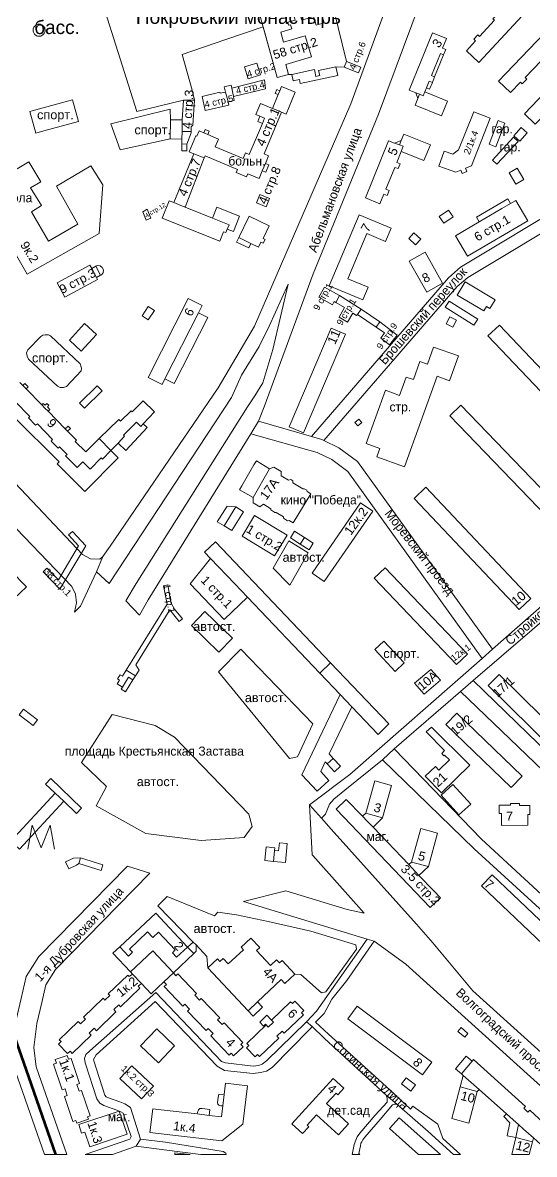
# Model space of a CAD drawing. Header units: metres. Extents: x 9999 to 15101, y 6965 to 11034.
# Drawn here: x 10643 to 11050, y 7000 to 7899 of the extents above; entities that cross this region are included whole.
import ezdxf
from ezdxf.enums import TextEntityAlignment as Align

# ---------------------------------------------------------------- set-up
doc = ezdxf.new("R2010")
doc.units = ezdxf.units.M
doc.header["$MEASUREMENT"] = 0
for name, color, linetype, lineweight in [('Слой 11', 7, 'Continuous', 0), ('Слой 14', 7, 'Continuous', 0), ('Слой 22', 7, 'Continuous', 0), ('Слой 25', 7, 'Continuous', 0), ('Слой 26', 7, 'Continuous', 0), ('Слой 29', 7, 'Continuous', 0), ('Слой 3', 7, 'Continuous', 0), ('Слой 31', 7, 'Continuous', 0), ('Слой 43', 7, 'Continuous', 0), ('Слой 5', 7, 'Continuous', 0), ('Слой 53', 7, 'Continuous', 0), ('Слой 59', 7, 'Continuous', 0), ('Слой 8', 7, 'Continuous', 0), ('Слой 9', 7, 'Continuous', 0)]:
    doc.layers.add(name, color=color, linetype=linetype, lineweight=lineweight)
doc.styles.add('Style-arial', font='arial.shx')
doc.styles.add('Style-p131', font='p131.shx')

# ---------------------------------------------------------------- blocks, each defined once
blk = doc.blocks.new('40')
at = {"layer": 'Слой 22', "color": 6, "linetype": 'Continuous', "lineweight": 0, "flags": 128}
for points in [[(-2.129, -0.186), (-1.403, 3.634), (0, 0)], [(2.128, -0.202), (1.43, 3.626), (0, 0)]]:
    blk.add_lwpolyline(points, dxfattribs=at)

msp = doc.modelspace()

# ---------------------------------------------------------------- linework, layer by layer
at = {"layer": 'Слой 11', "color": 8, "linetype": 'Continuous', "lineweight": 0, "flags": 128}
msp.add_lwpolyline([(10890.79, 7909.5), (10900.84, 7868.6), (10912.28, 7863.97), (10910.42, 7859.37), (10898.98, 7864), (10892.34, 7864.26), (10878.61, 7861.34), (10879.48, 7857.27), (10876.5, 7856.64), (10875.35, 7862.02), (10857.2, 7858.16), (10854.78, 7858.21), (10845.74, 7855.68), (10834.46, 7896.1), (10804.93, 7886.02), (10770.13, 7874.13), (10778, 7845.63), (10778, 7845.63), (10779.95, 7837.64), (10771.2, 7837.64), (10734.05, 7828.87), (10692.48, 7960.52)], dxfattribs=at)
at = {"layer": 'Слой 14', "color": 8, "linetype": 'Continuous', "lineweight": 0, "flags": 128}
for points in [[(10854.81, 7487.55), (10870.27, 7478.1), (10855.67, 7452.32), (10842.5, 7465.78), (10854.81, 7487.55)], [(10788.14, 7431.34), (10810.03, 7410.27), (10799.33, 7399.16), (10777.44, 7420.22), (10788.14, 7431.34)], [(10816.76, 7401.48), (10874.05, 7342.14), (10861.83, 7315.88), (10855.42, 7314.68), (10799.13, 7383.44), (10816.76, 7401.48)], [(10714.45, 7349.48), (10748.67, 7340.87), (10764.07, 7331.46), (10823.1, 7270.4), (10825.9, 7260.59), (10819.49, 7251.78), (10785.28, 7249.38), (10741.26, 7254.99), (10701.65, 7277.01), (10710.05, 7292.42), (10690.04, 7311.44), (10714.45, 7349.48)], [(10813.22, 7190.31), (10838.46, 7185.08), (10872.48, 7177.44), (10908.16, 7166.4), (10908.64, 7163.04), (10884.32, 7129.12), (10880.96, 7128.48), (10864.48, 7142.88), (10859.59, 7143.28), (10849.51, 7154.02), (10847.53, 7152.16), (10845.2, 7154.65), (10840.36, 7150.1), (10829.28, 7161.91), (10831.82, 7164.3), (10824.69, 7171.89), (10816.95, 7164.63), (10818.86, 7162.59), (10806.83, 7151.31), (10802.73, 7155.69), (10800.18, 7153.3), (10798.25, 7155.36), (10790.56, 7148.16), (10789.81, 7157.34), (10781.15, 7166.45), (10778.85, 7168.64), (10750.84, 7197.49), (10758.09, 7204.87), (10795.82, 7189.56), (10798.55, 7192.56), (10813.22, 7190.31)]]:
    msp.add_lwpolyline(points, close=True, dxfattribs=at)
at = {"layer": 'Слой 25', "color": 8, "linetype": 'Continuous', "lineweight": 0, "flags": 128}
for points in [[(10168.64, 8017.6), (10293.44, 7889.6), (10301.6, 7881.29), (10310.2, 7872.52), (10480.96, 7698.56), (10690.88, 7476.8), (10697.28, 7473.28), (10704.64, 7473.12), (10707.09, 7475.2), (10702.04, 7463.06), (10689.28, 7435.52), (10684.53, 7430.89), (10686.08, 7438.24), (10685.28, 7445.12), (10682.56, 7451.2), (10568.16, 7570.08), (10555.22, 7585.91), (10461.44, 7685.12), (10287.56, 7860.5), (10278.66, 7869.47), (10275.84, 7872.32), (10139.05, 8011.9)], [(10972.48, 7951.04), (10926.08, 7826.56), (10874.24, 7699.84), (10835.21, 7594.01), (10830.91, 7582.63), (10824.6, 7572.52), (10742.98, 7440.57), (10736.15, 7428.43), (10725.29, 7439.81), (10733.63, 7453.71), (10822.07, 7594.01), (10827.88, 7602.85), (10834.24, 7613.12), (10842.24, 7639.68), (10854.4, 7691.52), (10839.36, 7658.24), (10831.36, 7641.92), (10817.28, 7619.2), (10809.43, 7601.59), (10712.15, 7453.71), (10712.15, 7453.71), (10702.04, 7463.06), (10707.09, 7475.2), (10712.91, 7483.29), (10798.72, 7609.28), (10827.52, 7658.24), (10904.32, 7834.88), (10954.62, 7972.57)]]:
    msp.add_lwpolyline(points, dxfattribs=at)
for points in [[(11178.55, 7780.54), (11111.87, 7758.1), (11101.16, 7755.58), (11084.05, 7749.09), (10997.23, 7696.87), (10988.82, 7689.59), (10882.88, 7567.24), (10881.28, 7568), (10872.83, 7570.39), (10981.76, 7696.64), (10991.36, 7704.96), (11079.68, 7758.08), (11098.24, 7765.12), (11109.12, 7767.68), (11173.88, 7789.32), (11178.55, 7780.54)], [(11258.55, 7599.78), (11175.98, 7526.82), (11164.61, 7516.83), (11001.53, 7376.45), (10991.38, 7367.71), (10938.56, 7322.24), (10929.28, 7313.6), (10899.36, 7289.44), (10890.72, 7282.4), (10887.36, 7278.24), (10884.16, 7270.24), (10880.79, 7267.3), (10871.29, 7277.87), (10903.36, 7301.76), (11008.52, 7394.13), (11016.7, 7401.35), (11254.02, 7609.66), (11258.55, 7599.78)], [(10909.44, 7550.72), (11016.7, 7401.35), (11008.52, 7394.13), (10901.88, 7542.76), (10889.09, 7552.21), (10877.44, 7557.76), (10824.6, 7572.52), (10830.91, 7582.63), (10872.83, 7570.39), (10881.28, 7568), (10882.88, 7567.24), (10894.72, 7561.6), (10909.44, 7550.72)], [(11261.6, 7006.11), (11002.3, 7242.72), (10929.28, 7313.6), (10938.56, 7322.24), (11008, 7250.56), (11076.52, 7187.39), (11087.91, 7176.89), (11208.47, 7065.76), (11219.14, 7055.92), (11279.99, 7000), (11267.87, 7000), (11261.6, 7006.11)], [(11115.77, 7000), (11044.48, 7064), (10947.84, 7151.04), (10922.79, 7169.39), (10917.23, 7171.09), (10818.88, 7200.82), (10852.45, 7209.51), (10901.19, 7194.63), (10914.68, 7191.8), (10874.02, 7237.38), (10873.4, 7238.07), (10871.29, 7277.87), (10880.79, 7267.3), (10888.64, 7258.56), (10956.48, 7183.04), (10969.28, 7168), (11001.28, 7129.92), (11145.31, 7000), (11115.77, 7000)], [(10660.61, 7000), (10637.66, 7065.78), (10635.27, 7084.88), (10638.23, 7107.02), (10642.12, 7123.91), (10646.07, 7141.24), (10656.24, 7157.35), (10726.56, 7228.92), (10744.35, 7223.53), (10669.44, 7146.88), (10661.76, 7134.72), (10658.56, 7120.64), (10654.72, 7104), (10652.16, 7084.8), (10654.08, 7069.44), (10678.43, 7000), (10660.61, 7000)], [(10876.08, 7104.99), (10886.42, 7095.65), (10935.09, 7051.16), (10951.57, 7035.94), (10953.43, 7038.43), (10973.34, 7023.88), (10977.46, 7012.61), (10991.32, 7000), (10985.8, 7000), (10965.64, 7018.13), (10940.8, 7040.01), (10932.22, 7047.11), (10883.23, 7092.07), (10873.56, 7101.54), (10868.92, 7105.37), (10876.85, 7113.85), (10917.23, 7171.09), (10922.79, 7169.39), (10900.94, 7138.22), (10889.13, 7123.25), (10883, 7112.06), (10876.08, 7104.99)], [(10905.29, 7000), (10906.82, 7007.96), (10908.2, 7011.26), (10909.34, 7014), (10911.42, 7016.77), (10923.65, 7031.03), (10933.07, 7041.59), (10933.15, 7044.62), (10932.22, 7047.11), (10940.8, 7040.01), (10938.92, 7039.92), (10937.32, 7039.39), (10927.45, 7027.78), (10915.32, 7013.64), (10913.72, 7011.5), (10913.05, 7009.9), (10912.2, 7008.8), (10911.86, 7006.79), (10910.52, 7000.57), (10911.26, 7000), (10905.29, 7000)], [(10785, 7000), (10755.83, 7003.66), (10733.61, 7006.47), (10737.06, 7011.95), (10756.93, 7009.57), (10802.65, 7002.4), (10804.73, 7000.83), (10805.18, 7000), (10785, 7000)]]:
    msp.add_lwpolyline(points, close=True, dxfattribs=at)
at = {"layer": 'Слой 26', "color": 8, "linetype": 'Continuous', "lineweight": 0, "flags": 128}
for points in [[(11076.52, 7187.39), (11091.75, 7268.19), (11090.02, 7273.37), (10991.38, 7367.71), (11001.53, 7376.45), (11061.97, 7318.11), (11071.54, 7309.03), (11101.44, 7280.64), (11105.28, 7269.12), (11087.91, 7176.89), (11076.52, 7187.39)], [(10868.92, 7105.37), (10873.56, 7101.54), (10871.79, 7099.72), (10871.34, 7099.26), (10841.6, 7069.12), (10837.12, 7066.24), (10832.32, 7064.96), (10826.56, 7064.32), (10803.84, 7066.56), (10798.08, 7070.08), (10748.8, 7121.6), (10701.76, 7079.04), (10699.57, 7075.48), (10699.91, 7074.34), (10708.77, 7047.15), (10709.65, 7045.79), (10710.81, 7045.09), (10720.53, 7041.75), (10724.55, 7040.14), (10729.03, 7037.15), (10737.06, 7011.95), (10733.61, 7006.47), (10714.67, 7000), (10693.06, 7000), (10728.64, 7012.16), (10729.6, 7014.08), (10723.2, 7032.64), (10721.28, 7033.92), (10720.16, 7034.4), (10718.08, 7035.2), (10707.84, 7038.72), (10704.64, 7040.64), (10702.4, 7044.16), (10693.12, 7072.64), (10692.48, 7076.16), (10693.44, 7079.36), (10696.64, 7082.24), (10749.12, 7128.64), (10801.28, 7073.92), (10804.48, 7072.64), (10826.56, 7070.08), (10830.72, 7070.72), (10833.6, 7071.68), (10837.12, 7074.24), (10868.92, 7105.37)]]:
    msp.add_lwpolyline(points, close=True, dxfattribs=at)
at = {"layer": 'Слой 3', "color": 8, "linetype": 'Continuous', "lineweight": 0, "flags": 128}
for points in [[(11022.7, 7934.89), (11039.6, 7919.17), (11036.3, 7915.61), (11036.3, 7909.26), (11040.77, 7905.11), (11006.03, 7867.7), (10996.03, 7876.98), (11003.4, 7884.92), (11002.05, 7886.18), (11005.23, 7889.6), (11006.58, 7888.35), (11018.52, 7901.21), (11017.17, 7902.47), (11020.42, 7905.98), (11021.78, 7904.72), (11028.26, 7911.7), (11024.83, 7914.88), (11023.03, 7912.94), (11019.42, 7916.3), (11021.22, 7918.24), (11013.71, 7925.22), (11022.7, 7934.89)], [(10859.92, 7918.64), (10868.45, 7921.27), (10868.04, 7922.59), (10875.9, 7925.01), (10876.32, 7923.67), (10885.55, 7926.51), (10890.79, 7909.5), (10880.86, 7906.44), (10883.09, 7899.19), (10876.76, 7897.24), (10874.58, 7904.35), (10865.21, 7901.46), (10859.92, 7918.64)], [(10845.74, 7855.68), (10831.11, 7908.09), (10855.76, 7915.89), (10859.98, 7901.45), (10854.06, 7899.72), (10854.78, 7897.24), (10856.31, 7897.68), (10857.27, 7894.4), (10848.44, 7891.82), (10850.76, 7883.89), (10868.02, 7888.94), (10872.96, 7872.24), (10852.55, 7866.22), (10854.78, 7858.21), (10845.74, 7855.68)], [(10958.83, 7842.4), (10957.46, 7842.96), (10955.9, 7843.59), (10950.57, 7845.76), (10969.02, 7891.23), (10980.25, 7886.67), (10977.14, 7879.01), (10979.62, 7878), (10977.93, 7873.83), (10975.45, 7874.83), (10968.36, 7857.37), (10970.84, 7856.36), (10969.02, 7851.88), (10966.54, 7852.89), (10964.38, 7847.57), (10963.06, 7844.3), (10961.8, 7841.2), (10958.83, 7842.4)], [(11057.83, 7890.71), (11061.4, 7887.3), (11067.66, 7887.3), (11070.63, 7890.71), (11087.69, 7875.87), (11078.89, 7865.75), (11071.56, 7872.12), (11070.11, 7870.46), (11067.18, 7873.01), (11068.63, 7874.67), (11064.29, 7878.44), (11058.25, 7872.12), (11059.57, 7870.87), (11056.7, 7867.86), (11055.38, 7869.12), (11042.68, 7855.82), (11044, 7854.56), (11040.31, 7850.69), (11038.99, 7851.95), (11031.22, 7843.81), (11021.69, 7852.92), (11057.83, 7890.71)], [(10975.45, 7874.83), (10977.93, 7873.83), (10970.84, 7856.36), (10968.36, 7857.37), (10975.45, 7874.83)], [(10822.48, 7854.81), (10819.6, 7864.17), (10829.44, 7867.2), (10832.32, 7857.84), (10822.48, 7854.81)], [(10857.2, 7858.16), (10875.35, 7862.02), (10876.5, 7856.64), (10879.48, 7857.27), (10878.61, 7861.34), (10892.34, 7864.26), (10893.83, 7857.26), (10863.96, 7850.93), (10863.28, 7854.12), (10858.28, 7853.06), (10857.2, 7858.16)], [(10898.98, 7864), (10900.84, 7868.6), (10912.28, 7863.97), (10910.42, 7859.37), (10898.98, 7864)], [(10809.6, 7847.17), (10835.49, 7853.85), (10836.48, 7846.76), (10811, 7840.57), (10809.6, 7847.17)], [(10966.54, 7852.89), (10969.02, 7851.88), (10966.86, 7846.57), (10964.38, 7847.57), (10966.54, 7852.89)], [(11078.55, 7847.46), (11072.09, 7840.73), (11066.43, 7834.83), (11058.11, 7826.15), (11050.87, 7818.61), (11042.23, 7826.9), (11069.91, 7855.75), (11075.88, 7850.03), (11078.55, 7847.46)], [(10786.01, 7840.57), (10800.19, 7844.11), (10800.36, 7843.21), (10804.61, 7844.1), (10806.63, 7836.36), (10807.24, 7833.75), (10788.48, 7829.42), (10786.01, 7840.57)], [(10803.49, 7848.32), (10809.02, 7849.73), (10809.6, 7847.17), (10811, 7840.57), (10811.49, 7837.43), (10806.63, 7836.36), (10804.61, 7844.1), (10803.49, 7848.32)], [(10846.11, 7829.48), (10841.91, 7831.22), (10846.44, 7842.2), (10847.67, 7845.17), (10849.12, 7848.67), (10859.9, 7844.22), (10852.69, 7826.76), (10849.12, 7828.24), (10846.11, 7829.48)], [(10846.44, 7842.2), (10844.08, 7843.17), (10845.31, 7846.14), (10847.67, 7845.17), (10846.44, 7842.2)], [(10961.8, 7841.2), (10963.06, 7844.3), (10981.14, 7836.96), (10976.39, 7825.25), (10955.34, 7833.8), (10957.47, 7839.05), (10958.83, 7842.4), (10961.8, 7841.2)], [(10957.46, 7842.96), (10958.83, 7842.4), (10957.47, 7839.05), (10955.9, 7843.59), (10957.46, 7842.96)], [(10777.23, 7812.74), (10770.08, 7812.74), (10770.23, 7822.1), (10771.2, 7837.64), (10779.95, 7837.64), (10779.49, 7830.15), (10778.73, 7817.84), (10777.23, 7816.61), (10777.23, 7812.74)], [(10790.43, 7810.42), (10798.9, 7806.84), (10796.32, 7800.72), (10818.58, 7791.32), (10820.47, 7795.79), (10823.4, 7794.55), (10833.87, 7819.34), (10835.59, 7823.43), (10831.88, 7824.99), (10828.77, 7826.31), (10832.42, 7835.14), (10841.91, 7831.22), (10846.11, 7829.48), (10849.12, 7828.24), (10835.41, 7795.05), (10838.8, 7793.64), (10836.25, 7787.47), (10833.84, 7781.64), (10831.3, 7775.49), (10822.4, 7779.25), (10821.35, 7776.78), (10813.17, 7780.24), (10814.21, 7782.7), (10788.31, 7793.64), (10787.53, 7791.8), (10779.49, 7795.19), (10775.78, 7796.76), (10781.1, 7809.37), (10781.92, 7809.03), (10783.71, 7813.26), (10787.33, 7811.72), (10790.43, 7810.42)], [(10833.87, 7819.34), (10830.16, 7820.91), (10831.88, 7824.99), (10835.59, 7823.43), (10833.87, 7819.34)], [(10989.78, 7798.4), (11002.03, 7828.61), (11014.94, 7823.37), (11000.07, 7785.66), (10995.26, 7783.67), (10996.35, 7781.04), (10992.65, 7779.51), (10991.56, 7782.14), (10987.57, 7780.49), (10974.1, 7785.18), (10978.28, 7797.19), (10985.27, 7794.76), (10989.78, 7798.4)], [(10770.08, 7812.74), (10769.99, 7806.76), (10760.51, 7806.91), (10760.75, 7822.25), (10770.23, 7822.1), (10770.08, 7812.74)], [(11014.15, 7802.71), (11021.34, 7821.47), (11026.64, 7819.44), (11019.46, 7800.68), (11014.15, 7802.71)], [(11033.75, 7809.35), (11039.51, 7815.93), (11044.29, 7811.75), (11038.53, 7805.17), (11033.75, 7809.35)], [(10770.08, 7812.74), (10777.23, 7812.74), (10777.23, 7811.82), (10773.87, 7802.88), (10769.93, 7802.94), (10769.99, 7806.76), (10770.08, 7812.74)], [(10790.43, 7810.42), (10787.33, 7811.72), (10788.53, 7814.55), (10791.62, 7813.24), (10790.43, 7810.42)], [(10945.94, 7801.12), (10943.03, 7802.19), (10944.34, 7805.73), (10946.21, 7810.8), (10967.41, 7802.19), (10962.36, 7789.76), (10944.3, 7797.09), (10945.94, 7801.12)], [(11016.78, 7790.19), (11033.63, 7808.35), (11037.22, 7805.01), (11020.38, 7786.85), (11016.78, 7790.19)], [(10773.87, 7802.88), (10773.78, 7797.48), (10769.85, 7797.55), (10769.93, 7802.94), (10773.87, 7802.88)], [(10943.03, 7802.19), (10945.94, 7801.12), (10944.3, 7797.09), (10940.75, 7788.33), (10943.32, 7787.28), (10941.72, 7783.33), (10939.14, 7784.37), (10932.08, 7766.94), (10934.66, 7765.89), (10933.1, 7762.06), (10930.53, 7763.11), (10927.38, 7755.33), (10915.78, 7760.03), (10934.19, 7805.46), (10938.94, 7803.7), (10943.03, 7802.19)], [(10943.03, 7802.19), (10938.94, 7803.7), (10944.34, 7805.73), (10943.03, 7802.19)], [(10609.17, 7765.44), (10648.16, 7788.71), (10657.83, 7772.98), (10649.63, 7768.22), (10658.32, 7753.96), (10650.29, 7749.05), (10663.89, 7725.77), (10687.15, 7739.21), (10670.28, 7769.37), (10697.63, 7785.6), (10707.14, 7770.52), (10704.19, 7731.84), (10647.01, 7699.39), (10609.17, 7765.44)], [(10763.44, 7756.39), (10779.49, 7795.19), (10787.53, 7791.8), (10772.42, 7752.79), (10772.21, 7752.88), (10771.18, 7753.29), (10769.05, 7754.14), (10763.44, 7756.39)], [(10833.84, 7781.64), (10836.25, 7787.47), (10839.03, 7786.32), (10836.62, 7780.49), (10833.84, 7781.64)], [(11035.48, 7771.11), (11030.2, 7780.07), (11036.32, 7783.68), (11041.6, 7774.72), (11035.48, 7771.11)], [(10836.88, 7752.95), (10829.2, 7756.15), (10832, 7762.88), (10839.68, 7759.68), (10836.88, 7752.95)], [(10804.89, 7732.48), (10803.01, 7733.23), (10799.96, 7725.64), (10754.36, 7743.91), (10759.92, 7757.8), (10763.44, 7756.39), (10769.05, 7754.14), (10771.18, 7753.29), (10772.21, 7752.88), (10772.42, 7752.79), (10794.16, 7744.08), (10807.41, 7738.77), (10806.04, 7735.34), (10804.89, 7732.48)], [(10807.41, 7738.77), (10794.16, 7744.08), (10797.67, 7752.84), (10815.8, 7745.57), (10810.91, 7733.39), (10806.04, 7735.34), (10807.41, 7738.77)], [(11031.11, 7755.62), (11035.27, 7758.05), (11044.79, 7741.79), (10996.92, 7713.78), (10987.4, 7730.04), (11006.34, 7741.12), (11024.27, 7751.61), (11031.11, 7755.62)], [(11024.27, 7751.61), (11006.34, 7741.12), (11004.18, 7744.81), (11028.96, 7759.31), (11031.11, 7755.62), (11024.27, 7751.61)], [(10738.75, 7749.03), (10742.44, 7751.18), (10745.31, 7744), (10741.55, 7742.42), (10738.75, 7749.03)], [(10823.36, 7745.6), (10839.4, 7737.82), (10834.55, 7727.82), (10836, 7727.12), (10834.48, 7723.99), (10832.69, 7724.85), (10830.84, 7721.05), (10824.81, 7723.98), (10815.14, 7728.67), (10823.36, 7745.6)], [(10910.73, 7746.61), (10936.15, 7735.95), (10931.75, 7725.48), (10916.91, 7731.7), (10901.85, 7695.82), (10917.87, 7689.1), (10913.66, 7679.05), (10887.07, 7690.21), (10910.73, 7746.61)], [(10985.46, 7745.08), (10978.1, 7739.96), (10974.4, 7745.28), (10981.76, 7750.4), (10985.46, 7745.08)], [(10815.14, 7728.67), (10824.81, 7723.98), (10823.04, 7720.33), (10813.37, 7725.02), (10815.14, 7728.67)], [(10954.38, 7732.34), (10959.87, 7727.36), (10955.69, 7722.74), (10950.2, 7727.72), (10954.38, 7732.34)], [(10977.13, 7692.28), (10964.56, 7685.15), (10950.62, 7709.73), (10963.19, 7716.86), (10977.13, 7692.28)], [(10676.75, 7681.31), (10670.69, 7692.72), (10696.84, 7706.6), (10698.2, 7704.03), (10702.03, 7696.83), (10702.9, 7695.19), (10676.75, 7681.31)], [(10702.03, 7696.83), (10698.2, 7704.03), (10701.44, 7705.76), (10705.28, 7698.56), (10702.03, 7696.83)], [(10705.28, 7698.56), (10701.44, 7705.76), (10702.69, 7706.3), (10704.85, 7706.08), (10706.61, 7704.81), (10707.5, 7702.83), (10707.28, 7700.67), (10706.01, 7698.91), (10705.28, 7698.56)], [(10988.8, 7682.88), (10995.01, 7693.36), (11018.9, 7679.2), (11014.72, 7672.14), (11012.05, 7673.73), (11010.02, 7670.31), (10988.8, 7682.88)], [(10892.23, 7677.02), (10891, 7677.72), (10889.59, 7675.22), (10878.85, 7681.3), (10883.32, 7689.18), (10895.28, 7682.4), (10892.23, 7677.02)], [(10895.28, 7682.4), (10912.31, 7671.73), (10909.4, 7667.43), (10908.83, 7666.58), (10905.93, 7668.53), (10901.67, 7661.3), (10894.92, 7665.26), (10899.31, 7673.01), (10892.23, 7677.02), (10895.28, 7682.4)], [(10738.28, 7666.44), (10743.21, 7673.85), (10748.07, 7670.61), (10743.15, 7663.21), (10738.28, 7666.44)], [(10743.03, 7617.43), (10774.97, 7680.11), (10786.07, 7674.46), (10783.15, 7668.73), (10756.48, 7616.4), (10754.13, 7611.78), (10743.03, 7617.43)], [(10927.18, 7661.67), (10924.28, 7657.37), (10909.4, 7667.43), (10912.31, 7671.73), (10927.18, 7661.67)], [(11002.06, 7658.85), (10979.33, 7673.24), (10982.4, 7678.08), (11005.12, 7663.68), (11002.06, 7658.85)], [(10756.48, 7616.4), (10783.15, 7668.73), (10790.47, 7665), (10763.8, 7612.67), (10756.48, 7616.4)], [(10985.34, 7657.41), (10980.06, 7660.13), (10982.88, 7665.6), (10988.16, 7662.88), (10985.34, 7657.41)], [(10680.52, 7646.98), (10692.62, 7660.19), (10702.05, 7651.55), (10689.95, 7638.34), (10680.52, 7646.98)], [(10855.11, 7578.26), (10888.47, 7656.68), (10900.03, 7651.76), (10866.68, 7573.34), (10855.11, 7578.26)], [(10924.28, 7657.37), (10927.18, 7661.67), (10940.98, 7650.97), (10934.83, 7643.21), (10927.97, 7648.64), (10930.86, 7652.92), (10924.28, 7657.37)], [(11097.06, 7562.26), (11013.22, 7650.49), (11022.26, 7659.07), (11106.11, 7570.85), (11097.06, 7562.26)], [(10989.75, 7634.49), (10982.67, 7614.8), (10972.76, 7618.37), (10946.83, 7546.33), (10924.79, 7554.26), (10927.23, 7561.04), (10916.5, 7564.9), (10931.72, 7607.22), (10942.94, 7603.19), (10948.17, 7617.72), (10953.91, 7615.65), (10959.1, 7630.07), (10965.09, 7627.91), (10970.02, 7641.59), (10989.75, 7634.49)], [(10646.19, 7608.26), (10643.56, 7610.94), (10645.19, 7612.53), (10647.82, 7609.85), (10646.19, 7608.26)], [(10688.59, 7596.93), (10702.59, 7610.77), (10706.47, 7606.84), (10692.46, 7593.01), (10688.59, 7596.93)], [(10658.58, 7595.61), (10659.72, 7596.73), (10661.16, 7595.25), (10662.67, 7596.73), (10664.11, 7595.25), (10662.98, 7594.14), (10665.07, 7592.01), (10663.56, 7590.53), (10661.04, 7593.1), (10658.58, 7595.61)], [(10733.82, 7581.89), (10723.56, 7571.53), (10724.41, 7570.73), (10719.21, 7565.3), (10713.52, 7559.36), (10704.27, 7568.81), (10719.7, 7583.94), (10721.02, 7582.6), (10729.53, 7590.94), (10730.3, 7590.15), (10739.05, 7598.73), (10748.21, 7590.15), (10739.19, 7580.52), (10737.25, 7578.46), (10733.82, 7581.89)], [(11066.87, 7499.79), (10982.93, 7586.85), (10991.65, 7595.26), (11075.59, 7508.2), (11066.87, 7499.79)], [(10723.56, 7571.53), (10733.82, 7581.89), (10737.25, 7578.46), (10739.19, 7580.52), (10742.38, 7577.52), (10725.39, 7559.38), (10719.21, 7565.3), (10724.41, 7570.73), (10723.56, 7571.53)], [(10907.5, 7581.7), (10910.68, 7584.38), (10913.01, 7581.61), (10909.84, 7578.94), (10907.5, 7581.7)], [(10679.11, 7574.66), (10677.24, 7576.57), (10679.54, 7578.82), (10681.41, 7576.91), (10679.11, 7574.66)], [(10826.47, 7521.93), (10815.76, 7528.11), (10817.65, 7531.4), (10827.23, 7548), (10829.31, 7551.27), (10839.65, 7544.77), (10826.47, 7521.93)], [(10839.65, 7544.77), (10843, 7545.99), (10848.81, 7542.57), (10848.81, 7539.24), (10854.57, 7535.77), (10856.58, 7536.23), (10858.07, 7535.26), (10858.07, 7533.66), (10866.05, 7528.85), (10867.24, 7528.85), (10869.17, 7527.73), (10869.44, 7526.8), (10872.39, 7525.02), (10858.43, 7501.87), (10855.17, 7503.84), (10853.98, 7503.4), (10850.68, 7505.58), (10850.68, 7506.55), (10844.73, 7510.14), (10843.79, 7510.14), (10840.69, 7512.19), (10840.69, 7513), (10834.86, 7516.66), (10831.94, 7514.57), (10826.47, 7517.78), (10826.47, 7521.93), (10839.65, 7544.77)], [(11038.03, 7433), (10954.54, 7521.28), (10963.89, 7530.12), (11047.38, 7441.84), (11038.03, 7433)], [(10803.48, 7499.42), (10798, 7502.79), (10805.92, 7515.09), (10812.86, 7514.47), (10803.48, 7499.42)], [(10818.87, 7510.72), (10809.49, 7495.68), (10803.48, 7499.42), (10812.86, 7514.47), (10818.87, 7510.72)], [(10921.57, 7511.09), (10883.13, 7455.2), (10873.39, 7461.89), (10911.84, 7517.78), (10921.57, 7511.09)], [(10853.5, 7492.13), (10843.52, 7475.72), (10817.71, 7491.15), (10827.51, 7507.83), (10853.5, 7492.13)], [(10864.02, 7485.01), (10856.19, 7490.05), (10859.47, 7495.14), (10867.3, 7490.11), (10864.02, 7485.01)], [(10879.51, 7382.44), (10821.98, 7442.85), (10812.03, 7453.3), (10792.73, 7473.57), (10787.91, 7478.64), (10796.55, 7486.86), (10888.15, 7390.67), (10879.51, 7382.44)], [(10864.02, 7485.01), (10867.3, 7490.11), (10874.33, 7485.58), (10871.05, 7480.48), (10864.02, 7485.01)], [(10812.03, 7453.3), (10821.98, 7442.85), (10803.42, 7425.18), (10776.44, 7453.52), (10792.73, 7473.57), (10812.03, 7453.3)], [(10988.26, 7389.25), (10922.75, 7457.89), (10931.38, 7466.13), (10996.89, 7397.49), (10988.26, 7389.25)], [(10718.53, 7373.85), (10720.43, 7376.96), (10718.82, 7377.94), (10720.74, 7381.08), (10722.62, 7379.93), (10725.54, 7384.7), (10732.93, 7380.18), (10731, 7377.02), (10727.42, 7379.21), (10722.61, 7371.35), (10718.53, 7373.85)], [(10888.15, 7390.67), (10934.48, 7342.01), (10925.84, 7333.78), (10905.12, 7355.55), (10895.72, 7365.42), (10879.51, 7382.44), (10888.15, 7390.67)], [(10954.9, 7374.53), (10967.68, 7385.28), (10975.54, 7376.94), (10962.56, 7365.7), (10954.9, 7374.53)], [(11073.52, 7330.65), (11064.89, 7321.9), (11013.42, 7372.7), (11022.05, 7381.44), (11073.52, 7330.65)], [(10895.72, 7365.42), (10905.12, 7355.55), (10886.99, 7318.24), (10890.28, 7314.65), (10885.48, 7310.26), (10883.93, 7311.94), (10880.24, 7304.34), (10886.81, 7297.17), (10877.44, 7288.58), (10865.39, 7301.73), (10895.72, 7365.42)], [(10644.06, 7353.77), (10655.19, 7345.36), (10651.74, 7340.8), (10640.62, 7349.21), (10644.06, 7353.77)], [(11040.43, 7300.51), (11031.73, 7291.49), (10979.85, 7341.49), (10988.55, 7350.51), (11040.43, 7300.51)], [(10971.46, 7308.3), (10974.24, 7305.44), (10982.56, 7313.44), (10978.72, 7317.29), (10978.19, 7316.78), (10976.43, 7318.58), (10978.72, 7320.83), (10963.98, 7335.87), (10968.22, 7339.58), (10998.8, 7309.36), (10976.28, 7287.3), (10963.42, 7300.42), (10971.46, 7308.3)], [(10885.48, 7310.26), (10890.28, 7314.65), (10896.02, 7308.37), (10891.22, 7303.98), (10885.48, 7310.26)], [(10661.57, 7294.29), (10665.67, 7298.57), (10690.2, 7275.08), (10686.1, 7270.79), (10676.09, 7280.62), (10669.1, 7287.07), (10661.57, 7294.29)], [(10929.36, 7267.32), (10916.05, 7271.03), (10923.25, 7296.82), (10936.56, 7293.1), (10929.36, 7267.32)], [(10990.18, 7269.83), (10975.94, 7285.35), (10985.28, 7293.92), (10999.52, 7278.4), (10990.18, 7269.83)], [(10950.19, 7230.28), (10958.38, 7221.72), (10970.19, 7209.37), (10975.41, 7203.91), (10967.25, 7196.1), (10892.47, 7274.27), (10900.63, 7282.08), (10913.44, 7268.69), (10917.15, 7264.82), (10921.86, 7259.89), (10950.19, 7230.28)], [(11024, 7261.44), (11023.93, 7270.88), (11022.24, 7270.87), (11022.19, 7277.44), (11031.2, 7277.51), (11031.19, 7278.88), (11038.4, 7278.93), (11038.41, 7277.28), (11046.4, 7277.34), (11046.46, 7270.08), (11044.8, 7270.07), (11044.87, 7261.6), (11024, 7261.44)], [(10916.05, 7271.03), (10929.36, 7267.32), (10921.86, 7259.89), (10917.15, 7264.82), (10913.44, 7268.69), (10916.05, 7271.03)], [(10965.83, 7228.64), (10952.52, 7232.32), (10959.85, 7258.83), (10973.16, 7255.15), (10965.83, 7228.64)], [(10843.68, 7243.66), (10843.47, 7241.47), (10842.63, 7232.8), (10835.92, 7233.46), (10837.03, 7244.28), (10843.68, 7243.66)], [(10677.46, 7232.52), (10683.66, 7235.48), (10689.38, 7235.53), (10687.99, 7231.08), (10686.12, 7229.77), (10680.08, 7226.82), (10677.46, 7232.52)], [(10689.38, 7235.53), (10707.06, 7230), (10705.66, 7225.54), (10687.99, 7231.08), (10689.38, 7235.53)], [(10950.19, 7230.28), (10952.52, 7232.32), (10965.83, 7228.64), (10958.38, 7221.72), (10950.19, 7230.28)], [(11070.79, 7170.47), (11062.42, 7161.68), (11008.2, 7213.34), (11016.57, 7222.13), (11070.79, 7170.47)], [(10720.48, 7164.96), (10749.12, 7191.68), (10774.4, 7164.64), (10765.74, 7156.63), (10762.34, 7160.23), (10764.65, 7162.41), (10751.31, 7176.52), (10746.83, 7172.28), (10742.56, 7176.81), (10728.15, 7163.19), (10730.56, 7160.63), (10727.39, 7157.63), (10720.48, 7164.96)], [(10714.98, 7159.76), (10720.48, 7164.96), (10727.39, 7157.63), (10730.56, 7160.63), (10728.15, 7163.19), (10742.56, 7176.81), (10746.83, 7172.28), (10751.31, 7176.52), (10764.65, 7162.41), (10762.34, 7160.23), (10765.74, 7156.63), (10774.4, 7164.64), (10779.52, 7159.52), (10763.2, 7144.32), (10746.8, 7161.83), (10728.96, 7144.96), (10714.98, 7159.76)], [(10774.4, 7164.64), (10778.85, 7168.64), (10781.15, 7166.45), (10781.37, 7161.52), (10779.52, 7159.52), (10774.4, 7164.64)], [(10790.56, 7148.16), (10798.25, 7155.36), (10800.18, 7153.3), (10802.73, 7155.69), (10806.83, 7151.31), (10818.86, 7162.59), (10816.95, 7164.63), (10824.69, 7171.89), (10831.82, 7164.3), (10829.28, 7161.91), (10840.36, 7150.1), (10845.2, 7154.65), (10847.53, 7152.16), (10849.51, 7154.02), (10859.59, 7143.28), (10851.66, 7135.84), (10848.81, 7138.88), (10830.04, 7121.26), (10822.48, 7114.16), (10790.56, 7148.16)], [(10763.2, 7144.32), (10755.56, 7137.09), (10745.6, 7127.68), (10737.75, 7135.83), (10730.61, 7143.25), (10728.96, 7144.96), (10746.8, 7161.83), (10763.2, 7144.32)], [(10672.48, 7091.04), (10687.54, 7105.63), (10689.37, 7103.74), (10693.25, 7107.49), (10691.75, 7109.05), (10707.22, 7124.03), (10708.73, 7122.46), (10712.7, 7126.3), (10711.43, 7127.61), (10726.82, 7142.5), (10728.04, 7141.24), (10730.61, 7143.25), (10737.75, 7135.83), (10735.15, 7133.55), (10736.58, 7132.07), (10721.25, 7117.25), (10719.67, 7118.89), (10715.71, 7115.07), (10717.45, 7113.26), (10701.97, 7098.29), (10700.07, 7100.26), (10696.1, 7096.43), (10697.69, 7094.78), (10682.61, 7080.21), (10681, 7081.88), (10679.08, 7080.03), (10671.81, 7087.55), (10673.9, 7089.57), (10672.48, 7091.04)], [(10766.72, 7143.52), (10781.64, 7127.96), (10780.08, 7126.47), (10783.8, 7122.59), (10785.2, 7123.92), (10799.95, 7108.53), (10798.24, 7106.88), (10801.89, 7103.07), (10803.44, 7104.56), (10818.35, 7089), (10816.67, 7087.39), (10818.55, 7085.44), (10811.07, 7078.27), (10809.07, 7080.36), (10807.6, 7078.95), (10792.93, 7094.28), (10794.71, 7095.99), (10790.76, 7100.12), (10789.12, 7098.55), (10774.45, 7113.88), (10776, 7115.36), (10772.28, 7119.24), (10770.8, 7117.82), (10755.89, 7133.4), (10757.56, 7135), (10755.56, 7137.09), (10763.2, 7144.32), (10765, 7141.87), (10766.72, 7143.52)], [(10821.44, 7088.16), (10836.92, 7102.99), (10838.63, 7101.2), (10842.69, 7105.08), (10841.12, 7106.72), (10856.35, 7121.31), (10857.79, 7119.81), (10859.75, 7121.68), (10866.84, 7114.28), (10864.91, 7112.43), (10866.48, 7110.79), (10851.32, 7096.28), (10849.69, 7097.98), (10845.48, 7093.95), (10846.97, 7092.4), (10831.64, 7077.73), (10830.13, 7079.31), (10828.17, 7077.43), (10821.16, 7084.76), (10823.01, 7086.52), (10821.44, 7088.16)], [(10822.48, 7114.16), (10830.04, 7121.26), (10834.11, 7116.93), (10826.55, 7109.83), (10822.48, 7114.16)], [(10961.18, 7063.24), (10901.82, 7107.8), (10909.26, 7117.7), (10968.62, 7073.14), (10961.18, 7063.24)], [(10838.63, 7101.2), (10836.92, 7102.99), (10836.47, 7103.47), (10834.87, 7101.86), (10831.84, 7105.13), (10837.53, 7110.52), (10841.12, 7106.72), (10842.69, 7105.08), (10838.63, 7101.2)], [(10737.03, 7086.27), (10749.92, 7099.84), (10764.16, 7086.24), (10751.21, 7072.83), (10737.03, 7086.27)], [(10989.32, 7097.77), (10991.89, 7100.71), (10997.31, 7095.97), (10994.74, 7093.03), (10989.32, 7097.77)], [(10667.84, 7071.68), (10670.19, 7072.48), (10669.23, 7075.29), (10678.73, 7078.53), (10679.75, 7075.54), (10681.79, 7076.24), (10688.59, 7056.25), (10686.45, 7055.52), (10688.29, 7050.12), (10690.22, 7050.78), (10697.08, 7030.65), (10694.98, 7029.94), (10695.68, 7027.89), (10686.28, 7024.69), (10685.53, 7026.86), (10683.3, 7026.1), (10676.48, 7046.08), (10678.83, 7046.88), (10677.02, 7052.18), (10674.76, 7051.41), (10667.84, 7071.68)], [(11000.58, 7074.05), (10992.11, 7064.05), (10987.36, 7068.08), (10995.83, 7078.08), (11000.58, 7074.05)], [(10747.23, 7054.14), (10737.86, 7044.13), (10720.65, 7060.23), (10730.01, 7070.24), (10747.23, 7054.14)], [(11063.97, 7000), (11049.34, 7013.04), (11041.54, 7020), (11037.43, 7023.66), (11033.33, 7027.31), (11027.86, 7032.19), (11006.16, 7051.51), (10993.49, 7062.78), (10992.11, 7064.05), (11000.58, 7074.05), (11001.77, 7075.45), (11042.93, 7038.16), (11041.63, 7036.68), (11044.97, 7033.53), (11046.45, 7035.01), (11060.49, 7022.26), (11059, 7020.59), (11062.72, 7017.25), (11064.38, 7018.92), (11085.48, 7000), (11063.97, 7000)], [(10857.3, 7024.15), (10890.04, 7060.32), (10898.57, 7052.6), (10893.78, 7047.42), (10892.52, 7048.58), (10884.91, 7040.34), (10902.44, 7024.15), (10894.47, 7015.52), (10876.86, 7031.45), (10869.4, 7023.2), (10870.76, 7021.97), (10865.78, 7016.47), (10857.3, 7024.15)], [(10948.31, 7060.79), (10955.58, 7055.21), (10951.85, 7050.34), (10944.57, 7055.92), (10948.31, 7060.79)], [(11004.75, 7049.89), (10991.25, 7053.56), (10993.49, 7062.78), (11006.16, 7051.51), (11004.75, 7049.89)], [(10753.39, 7035.38), (10782.13, 7032.09), (10791.63, 7031), (10801.4, 7029.88), (10802.39, 7038.51), (10803.43, 7047.59), (10804.46, 7056.6), (10821.99, 7054.59), (10818.48, 7023.92), (10801.68, 7010.71), (10744.53, 7017.26), (10746.7, 7036.14), (10753.39, 7035.38)], [(10984.43, 7028.48), (10991.25, 7053.56), (11004.75, 7049.89), (10997.93, 7024.8), (10984.43, 7028.48)], [(10798.32, 7041.22), (10798.79, 7045.23), (10799.19, 7047.96), (10803.43, 7047.59), (10802.39, 7038.51), (10800.79, 7038.68), (10799.39, 7039.21), (10798.45, 7040.01), (10798.32, 7041.22)], [(10688, 7023.68), (10720.16, 7034.4), (10726.4, 7016), (10696.68, 7006.06), (10692.8, 7017.76), (10690.24, 7016.8), (10688, 7023.68)], [(10791.63, 7031), (10782.13, 7032.09), (10782.29, 7033.33), (10783.02, 7035.47), (10784.22, 7036.34), (10785.96, 7036.54), (10792.17, 7035.6), (10791.63, 7031)], [(10957.97, 7000), (10934.97, 7020.45), (10942.67, 7029.11), (10975.39, 7000), (10957.97, 7000)], [(11027.86, 7032.19), (11033.33, 7027.31), (11037.43, 7023.66), (11035.46, 7013.3), (11028.41, 7014.64), (11030.51, 7024.98), (11025.94, 7030.04), (11027.86, 7032.19)], [(11049.34, 7013.04), (11048.59, 7010.01), (11035.46, 7013.3), (11037.43, 7023.66), (11041.54, 7020), (11049.34, 7013.04)], [(11032.14, 7000), (11035.46, 7013.3), (11048.59, 7010.01), (11046.09, 7000), (11032.14, 7000)], [(10764.22, 7000), (10764.32, 7001.12), (10776.45, 7000), (10764.22, 7000)]]:
    msp.add_lwpolyline(points, close=True, dxfattribs=at)
for points in [[(10637.23, 7598.57), (10649.13, 7586.45), (10647.86, 7585.2), (10653.68, 7579.36), (10655.13, 7580.58), (10667.05, 7568.2), (10665.88, 7566.86), (10671.46, 7561.15), (10672.72, 7562.31), (10678.79, 7556.25), (10677.44, 7555.03), (10686.63, 7545.72), (10691.22, 7550.38), (10697.06, 7544.62), (10705.73, 7553.43), (10706.72, 7552.46), (10706.72, 7552.46), (10713.52, 7559.36), (10719.37, 7553.6), (10692.81, 7526.77), (10670.65, 7548.71), (10672.3, 7550.38), (10599.49, 7622.46)], [(10641.22, 7613.33), (10643.56, 7610.94), (10646.19, 7608.26), (10658.58, 7595.61), (10661.04, 7593.1), (10663.56, 7590.53), (10677.24, 7576.57), (10679.11, 7574.66), (10686.11, 7567.52), (10685.19, 7566.62), (10693.44, 7558.2), (10704.27, 7568.81), (10704.27, 7568.81), (10713.52, 7559.36), (10706.72, 7552.46), (10705.73, 7553.43), (10697.06, 7544.62), (10691.22, 7550.38), (10686.63, 7545.72), (10677.44, 7555.03), (10678.79, 7556.25), (10672.72, 7562.31), (10671.46, 7561.15), (10665.88, 7566.86), (10667.05, 7568.2), (10655.13, 7580.58), (10653.68, 7579.36), (10647.86, 7585.2), (10649.13, 7586.45), (10637.23, 7598.57)], [(10634.02, 7463.78), (10646.34, 7451.09), (10636.34, 7441.42)]]:
    msp.add_lwpolyline(points, dxfattribs=at)
at = {"layer": 'Слой 31', "color": 8, "linetype": 'Continuous', "lineweight": 0, "flags": 128}
msp.add_lwpolyline([(10656.4, 7888.57), (10655.74, 7888.61), (10655.08, 7888.75), (10654.46, 7888.98), (10653.87, 7889.29), (10653.33, 7889.68), (10652.85, 7890.15), (10652.44, 7890.67), (10652.1, 7891.25), (10651.85, 7891.87), (10651.69, 7892.52), (10651.62, 7893.18), (10651.65, 7893.85), (10651.76, 7894.51), (10651.97, 7895.14), (10652.26, 7895.74), (10652.63, 7896.29), (10653.08, 7896.79), (10653.59, 7897.22), (10654.16, 7897.57), (10654.77, 7897.84), (10655.41, 7898.03), (10656.07, 7898.12), (10656.73, 7898.12), (10657.4, 7898.03), (10658.04, 7897.84), (10658.65, 7897.57), (10659.21, 7897.22), (10659.72, 7896.79), (10660.17, 7896.29), (10660.54, 7895.74), (10660.84, 7895.14), (10661.04, 7894.51), (10661.16, 7893.85), (10661.18, 7893.18), (10661.11, 7892.52), (10660.95, 7891.87), (10660.7, 7891.25), (10660.37, 7890.67), (10659.96, 7890.15), (10659.48, 7889.68), (10658.94, 7889.29), (10658.35, 7888.98), (10657.72, 7888.75), (10657.07, 7888.61), (10656.4, 7888.57)], close=True, dxfattribs=at)
at = {"layer": 'Слой 43', "color": 8, "linetype": 'Continuous', "lineweight": 0, "flags": 128}
for points in [[(10672.89, 7449.09), (10659.53, 7462.96), (10662.68, 7465.86), (10671.76, 7456.53), (10687.76, 7483.51), (10679.82, 7492.21), (10682.97, 7494.98), (10693.68, 7483.63), (10672.89, 7449.09)], [(10732.93, 7380.18), (10731, 7377.02), (10725.16, 7367.59), (10721.7, 7369.68), (10722.61, 7371.35), (10718.53, 7373.85), (10720.43, 7376.96), (10718.82, 7377.94), (10720.74, 7381.08), (10722.62, 7379.93), (10725.54, 7384.7), (10758.26, 7437.19), (10755.35, 7451.8), (10758.68, 7452.57), (10761.19, 7438.5), (10763.96, 7433.33), (10770.44, 7425.68), (10767.66, 7423.41), (10760.37, 7432.85), (10733.21, 7389.1), (10735.97, 7384.9), (10732.93, 7380.18)], [(10669.1, 7287.07), (10676.09, 7280.62), (10640.89, 7242.52), (10633.9, 7248.98), (10669.1, 7287.07)]]:
    msp.add_lwpolyline(points, close=True, dxfattribs=at)
at = {"layer": 'Слой 5', "color": 8, "linetype": 'Continuous', "lineweight": 0, "flags": 128}
for points in [[(10682.96, 7838.06), (10687.63, 7820.84), (10660.29, 7813.43), (10653.69, 7811.64), (10649.02, 7828.86), (10650.86, 7829.36), (10682.96, 7838.06)], [(10720.76, 7798.36), (10713.41, 7818.9), (10760.73, 7830.73), (10760.75, 7822.25), (10760.51, 7806.91), (10720.76, 7798.36)], [(10689.13, 7628.22), (10690.07, 7624.76), (10689.76, 7622.72), (10678.28, 7610.14), (10675.92, 7609.35), (10673.09, 7609.51), (10671.05, 7610.61), (10648.1, 7631.83), (10646.84, 7634.35), (10646.53, 7636.86), (10647.47, 7639.38), (10657.69, 7650.07), (10659.26, 7651.01), (10661.3, 7651.33), (10663.82, 7651.17), (10665.39, 7650.38), (10689.13, 7628.22)], [(10930.42, 7407.89), (10946.66, 7390.63), (10939.44, 7383.83), (10923.2, 7401.08), (10930.42, 7407.89)]]:
    msp.add_lwpolyline(points, close=True, dxfattribs=at)
at = {"layer": 'Слой 53', "color": 8, "linetype": 'Continuous', "lineweight": 0, "flags": 128}
msp.add_lwpolyline([(10852.34, 7231.92), (10842.63, 7232.8), (10843.47, 7241.47), (10846.84, 7241.14), (10847.44, 7247.54), (10853.72, 7247.06), (10852.34, 7231.92)], close=True, dxfattribs=at)
at = {"layer": 'Слой 59', "color": 8, "linetype": 'Continuous', "lineweight": 53, "flags": 128}
msp.add_lwpolyline([(10242.16, 7000), (10211.02, 7081.22), (10204.69, 7098.01), (10379.71, 7167.73), (10465.88, 7204.54), (10473.37, 7207.59), (10490.8, 7172.55), (10509.59, 7138.35), (10495.82, 7106.21), (10552.56, 7085.24), (10616.93, 7115.06), (10627.66, 7119.81), (10645.74, 7067.62), (10669.45, 7000)], dxfattribs=at)

# ---------------------------------------------------------------- block references
at = {"layer": 'Слой 22', "color": 8, "linetype": 'Continuous', "lineweight": 0, "xscale": 5, "yscale": 5, "zscale": 5}
msp.add_blockref('40', (10657.98, 7243.48), dxfattribs=at)

# ---------------------------------------------------------------- texts
at = {"layer": 'Слой 11', "color": 8, "linetype": 'Continuous', "lineweight": 0, "style": 'Style-arial'}
msp.add_text('Покровский монастырь', height=10.8, dxfattribs=at).set_placement((10733.39, 7898.4))
at = {"layer": 'Слой 14', "color": 8, "linetype": 'Continuous', "lineweight": 0, "style": 'Style-arial'}
for p in [(10849.94, 7470.94), (10778.91, 7415.95), (10819.96, 7359.38), (10734.06, 7292.62), (10779.2, 7175.92)]:
    msp.add_text('автост.', height=7.2, dxfattribs=at).set_placement(p)
at = {"layer": 'Слой 29', "color": 8, "linetype": 'Continuous', "lineweight": 0, "style": 'Style-p131'}
for s, rotation, p in [('Абельмановская улица', 69.7, (10876.78, 7716.1)), ('Брошевский переулок', 48.3, (10931.26, 7627)), ('Моревский проезд', 308.1, (10930.69, 7509.07)), ('Стройковская улица', 40.9, (11030.84, 7404.19)), ('1-я Дубровская улица', 47.1, (10657.32, 7136.74)), ('Волгоградский проспект', 317.2, (10987.11, 7127.56)), ('Сосинская улица', 318.1, (10889.02, 7085.99))]:
    msp.add_text(s, height=7.2, rotation=rotation, dxfattribs=at).set_placement(p)
msp.add_text('площадь Крестьянская Застава', height=7.2, dxfattribs=at).set_placement((10676.89, 7316.86))
at = {"layer": 'Слой 31', "color": 8, "linetype": 'Continuous', "lineweight": 0, "style": 'Style-arial'}
msp.add_text('басс.', height=10.8, dxfattribs=at).set_placement((10652.53, 7890.3))
at = {"layer": 'Слой 5', "color": 8, "linetype": 'Continuous', "lineweight": 0, "style": 'Style-arial'}
for p in [(10654.83, 7822.58), (10732.18, 7810.6), (10650.78, 7629.37), (10930.02, 7394.45)]:
    msp.add_text('спорт.', height=7.2, dxfattribs=at).set_placement(p)
at = {"layer": 'Слой 8', "color": 8, "linetype": 'Continuous', "lineweight": 0, "style": 'Style-p131'}
for s, p in [('гар.', (11016.05, 7811.46)), ('гар.', (11022.27, 7797.01)), ('больн.', (10806.83, 7785.83)), ('школа', (10622.77, 7756.61)), ('стр.', (10934.96, 7590.39)), ('кино "Победа"', (10848.42, 7516.51)), ('маг.', (10916.65, 7248.99)), ('дет.сад', (10885.49, 7031.44)), ('маг.', (10710.93, 7026.32))]:
    msp.add_text(s, height=7.2, dxfattribs=at).set_placement(p)
at = {"layer": 'Слой 9', "color": 8, "linetype": 'Continuous', "lineweight": 0, "style": 'Style-arial'}
for s, height, rotation, p in [('58 стр.2', 7, 17.5, (10843.65, 7870.2)), ('4 стр.6', 5.25, 67.9, (10907.5, 7861.34)), ('4 стр.2', 5.25, 17.1, (10822.47, 7855.77)), ('4 стр.4', 5.25, 13.6, (10813.56, 7842.48)), ('4 стр.3', 7, 86.4, (10777.36, 7814.75)), ('4 стр.5', 5.25, 12.9, (10788.55, 7831.66)), ('4 стр.7', 7, 67.5, (10773.3, 7760.64)), ('4 стр.8', 7, 67.3, (10836.84, 7754.45)), ('4 стр.12', 3.5, 30.2, (10741.71, 7744.27)), ('9к.2', 7, 301.5, (10641.12, 7722.84)), ('1 стр.2', 7, 329.1, (10820.41, 7494.96)), ('38 стр.1', 5.25, 313.9, (10659.94, 7462.69)), ('1 стр.1', 7, 313.5, (10784.5, 7455.75)), ('1 стр.1', 5.25, 280, (10755.33, 7452.81)), ('12к.1', 5.25, 37, (10986.19, 7391.42)), ('10А', 7, 40, (10960.88, 7368.13)), ('3-5 стр.2', 7, 313.7, (10943.33, 7226.18)), ('2', 7, 313, (10763.15, 7165.14)), ('4А', 7, 313.1, (10833.75, 7144.64)), ('4', 7, 317.8, (10884.97, 7051.41)), ('1к.3', 7, 288.3, (10694.72, 7024.93)), ('1к.4', 7, 352.8, (10762.68, 7019.32))]:
    msp.add_text(s, height=height, rotation=rotation, dxfattribs=at).set_placement(p)
for s, rotation, p in [('3', 55, (10968.28, 7882.85)), ('4 стр.1', 66.5, (10828.64, 7803.28)), ('5', 67, (10933.2, 7795.9)), ('7', 61, (10911.74, 7735.67)), ('8', 27, (10959.77, 7698.7)), ('11', 66, (10885.15, 7646.02)), ('9', 315, (10667.12, 7585.53)), ('17А', 54, (10831.24, 7523.7)), ('12к.2', 54, (10898.41, 7495.65)), ('10', 40, (11030.95, 7441.08)), ('21', 43, (10968.53, 7296.7)), ('3', 344, (10923.8, 7279.61)), ('5', 344, (10959, 7241.21)), ('7', 319, (11014.38, 7219.09)), ('1к.2', 40, (10716.85, 7129.98)), ('6', 315, (10858.48, 7116.41)), ('4', 315, (10809.2, 7093.37)), ('1к.1', 290, (10678.81, 7076.91)), ('8', 313, (10958.14, 7077.55)), ('10', 345.9, (10992.7, 7050.38)), ('12', 345.9, (11036.59, 7011.11))]:
    msp.add_text(s, height=7.2, rotation=rotation, dxfattribs=at).set_placement(p, align=Align.TOP_LEFT)
for s, height, rotation, p in [('2/1к.4', 5.25, 68.4, (10999.71, 7804.1)), ('6 стр.1', 7, 30.3, (11016.53, 7736.17)), ('9 стр.3', 7, 27.9, (10686.97, 7694.05)), ('6', 7, 63, (10775.67, 7669.35)), ('17/1', 7, 42, (11025.48, 7371.58)), ('19/2', 7, 41.1, (10992.14, 7341.14)), ('1к.2 стр.3', 5.25, 316.9, (10734.82, 7058.23))]:
    msp.add_text(s, height=height, rotation=rotation, dxfattribs=at).set_placement(p, align=Align.MIDDLE_CENTER)
for s, rotation, p in [('9 стр.1', 60.4, (10884.28, 7680.21)), ('9 стр.1', 59.5, (10902.85, 7668.22)), ('9 стр.9', 55.9, (10935.08, 7648.84))]:
    msp.add_text(s, height=5.25, rotation=rotation, dxfattribs=at).set_placement(p, align=Align.CENTER)
msp.add_text('7', height=7.2, dxfattribs=at).set_placement((11027.52, 7272.33), align=Align.TOP_LEFT)

doc.saveas('drawing.dxf')
